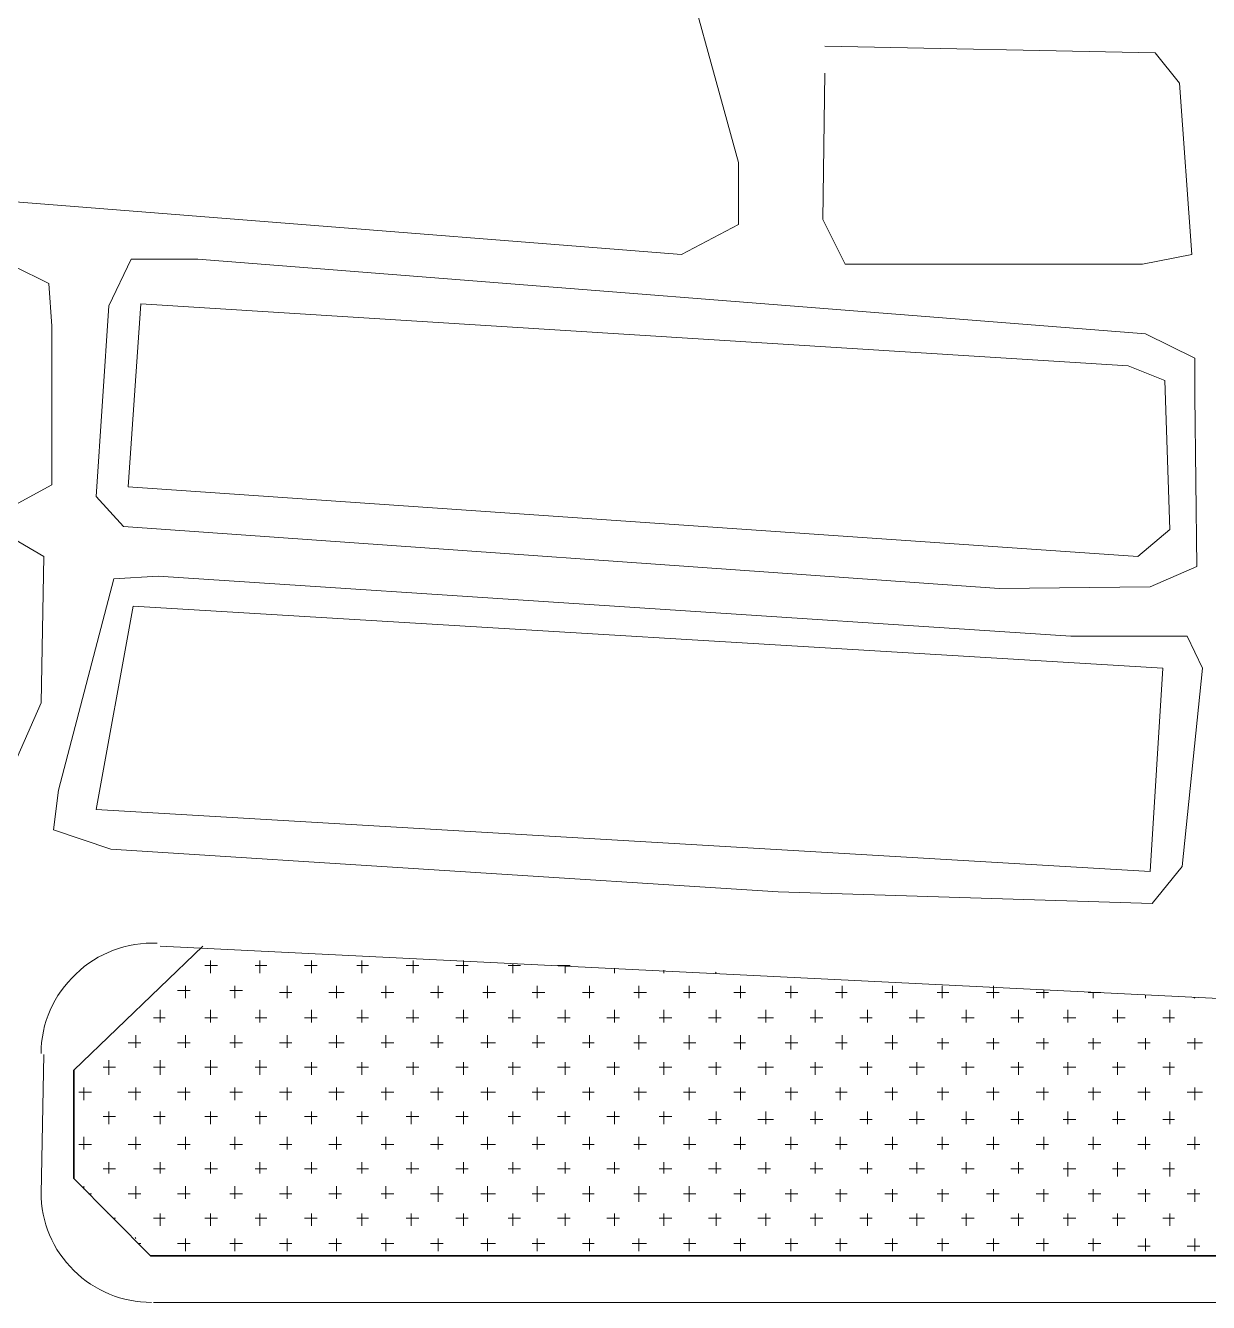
# Model space of a CAD drawing. Header units: millimetres. Extents: x -1787 to 4633, y 81 to 2259.
# Drawn here: x 2634.3 to 2782.8, y 1421.8 to 1582.1 of the extents above; entities that cross this region are included whole.
import ezdxf

# ---------------------------------------------------------------- set-up
doc = ezdxf.new("R2010")
doc.units = ezdxf.units.MM
doc.header["$MEASUREMENT"] = 0
doc.layers.get('0').update_dxf_attribs({"linetype": 'CONTINUOUS'})

msp = doc.modelspace()

# ---------------------------------------------------------------- linework, layer by layer
at = {"color": 5, "linetype": 'Continuous', "lineweight": 20, "true_color": 0x000005}
for points in [[(3645.69714, 1845.46948), (3342.1445, 1602.60304), (3105.48046, 1471.50138), (3032.38946, 1456.9075), (2783.32062, 1459.94789), (2651.24604, 1466.51514)], [(2636.65216, 1452.89419), (2636.28731, 1435.38153), (2636.28731, 1435.38153)], [(2650.39473, 1421.76058), (3045.40233, 1421.76058), (3045.40233, 1421.76058)]]:
    msp.add_lwpolyline(points, dxfattribs=at)
at = {"color": 4, "linetype": 'Continuous', "lineweight": 15, "true_color": 0x000004}
msp.add_lwpolyline([(3068.75254, 1464.08283), (3038.59186, 1544.34915), (2905.05788, 1546.90308), (2901.89587, 1554.0784), (2904.69303, 1627.1694), (2891.07208, 1627.1694), (2891.07208, 1552.74063), (2882.92383, 1547.75439), (2801.31974, 1549.09216), (2797.30642, 1552.4974), (2797.67127, 1627.1694), (2721.05342, 1627.1694), (2716.06717, 1629.96656), (2706.33792, 1628.38556), (2723.85058, 1564.90219), (2723.85058, 1557.11879), (2716.67525, 1553.34871), (2492.17278, 1571.10459), (2259.64367, 1608.80544), (2040.12744, 1677.03181)], dxfattribs=at)
at = {"color": 7, "linetype": 'Continuous', "lineweight": 15, "true_color": 0x000007}
for points in [[(2734.67437, 1579.49607), (2776.1453, 1578.64476), (2779.18569, 1574.87468), (2780.7667, 1553.34871), (2774.5643, 1552.13255), (2737.2283, 1552.13255), (2734.43114, 1557.72687), (2734.67437, 1576.09083)], [(2647.23272, 1524.16095), (2773.95622, 1515.40463), (2777.96954, 1518.80987), (2777.36146, 1537.53867), (2772.74006, 1539.36291), (2648.81372, 1547.14631)], [(2648.81372, 1547.14631), (2647.23272, 1524.16095), (2647.23272, 1524.16095)]]:
    msp.add_lwpolyline(points, dxfattribs=at)
at = {"color": 2, "linetype": 'Continuous', "lineweight": 20, "true_color": 0x000002}
for points in [[(2503.72626, 1559.91595), (2516.73914, 1561.13211), (2632.88208, 1551.88932), (2637.26024, 1549.70024), (2637.62509, 1544.34915), (2637.62509, 1524.40418), (2632.03077, 1521.36379), (2502.75334, 1529.9985), (2500.32103, 1532.79566), (2499.95618, 1537.17383)], [(2644.80041, 1546.90308), (2647.59757, 1552.74063), (2655.98905, 1552.74063), (2774.92914, 1543.37622), (2781.13154, 1540.33583), (2781.13154, 1535.59282), (2781.37477, 1514.18847), (2775.53722, 1511.63454), (2756.56518, 1511.39131), (2646.62464, 1519.17471), (2643.2194, 1522.9448)], [(2632.274, 1517.95856), (2636.65216, 1515.40463), (2636.28731, 1497.04067), (2631.05784, 1485.24395), (2621.45021, 1485.24395), (2499.71295, 1488.64919), (2494.96994, 1490.47342), (2497.7671, 1519.41794), (2502.51011, 1524.76903)], [(2765.56474, 1505.43214), (2780.15862, 1505.43214), (2782.10447, 1501.41883), (2779.55054, 1476.48762), (2775.78045, 1471.86623), (2728.83682, 1473.32562), (2645.04364, 1478.6767), (2637.86832, 1481.10902), (2638.47639, 1486.09526), (2645.40849, 1512.60747), (2651.00281, 1512.97231)]]:
    msp.add_lwpolyline(points, close=True, dxfattribs=at)
at = {"color": 7, "linetype": 'Continuous', "lineweight": 15, "true_color": 0x000007}
msp.add_lwpolyline([(2647.8408, 1509.20223), (2777.11823, 1501.41883), (2775.53722, 1475.87954), (2643.2194, 1483.66294)], close=True, dxfattribs=at)
at = {"color": 1, "linetype": 'Continuous', "lineweight": 35, "true_color": 0x000001}
msp.add_lwpolyline([(3045.40233, 1427.59813), (2650.02988, 1427.59813), (2640.42225, 1437.32739), (2640.42225, 1450.94834), (2656.59713, 1466.51514)], dxfattribs=at)
at = {"color": 3, "linetype": 'Continuous', "lineweight": 15, "true_color": 0x000003}
for points in [[(2656.84036, 1464.08283), (2658.42136, 1464.08283), (2658.42136, 1464.08283)], [(2657.57005, 1463.1099), (2657.57005, 1464.6909), (2657.57005, 1464.6909)], [(2663.16437, 1464.08283), (2664.62376, 1464.08283), (2664.62376, 1464.08283)], [(2663.77245, 1463.1099), (2663.77245, 1464.6909), (2663.77245, 1464.6909)], [(2669.36677, 1464.08283), (2670.94777, 1464.08283), (2670.94777, 1464.08283)], [(2670.21808, 1463.1099), (2670.21808, 1464.6909), (2670.21808, 1464.6909)], [(2675.93401, 1464.08283), (2677.3934, 1464.08283), (2677.3934, 1464.08283)], [(2676.54209, 1463.1099), (2676.54209, 1464.6909), (2676.54209, 1464.6909)], [(2682.13641, 1464.08283), (2683.71741, 1464.08283), (2683.71741, 1464.08283)], [(2682.98772, 1463.1099), (2682.98772, 1464.6909), (2682.98772, 1464.6909)], [(2688.33881, 1464.08283), (2689.91981, 1464.08283), (2689.91981, 1464.08283)], [(2689.31173, 1463.1099), (2689.31173, 1464.6909), (2689.31173, 1464.6909)], [(2694.90605, 1464.08283), (2696.48706, 1464.08283), (2696.48706, 1464.08283)], [(2695.51413, 1463.1099), (2695.51413, 1464.32606), (2695.51413, 1464.32606)], [(2701.10845, 1464.08283), (2702.68945, 1464.08283), (2702.68945, 1464.08283)], [(2702.08138, 1463.1099), (2702.08138, 1464.08283), (2702.08138, 1464.08283)], [(2708.28377, 1463.1099), (2708.28377, 1463.71798), (2708.28377, 1463.71798)], [(2714.48617, 1463.1099), (2714.48617, 1463.47475), (2714.48617, 1463.47475)], [(2721.05342, 1463.1099), (2720.9318, 1463.23152), (2720.9318, 1463.23152)], [(2653.43512, 1460.92082), (2655.01612, 1460.92082), (2655.01612, 1460.92082)], [(2654.40804, 1459.94789), (2654.40804, 1461.5289), (2654.40804, 1461.5289)], [(2660.00236, 1460.92082), (2661.58337, 1460.92082), (2661.58337, 1460.92082)], [(2660.61044, 1459.94789), (2660.61044, 1461.5289), (2660.61044, 1461.5289)], [(2666.20476, 1460.67759), (2667.78576, 1460.67759), (2667.78576, 1460.67759)], [(2667.17769, 1459.94789), (2667.17769, 1461.5289), (2667.17769, 1461.5289)], [(2672.40716, 1460.67759), (2674.35301, 1460.67759), (2674.35301, 1460.67759)], [(2673.38008, 1459.94789), (2673.38008, 1461.5289), (2673.38008, 1461.5289)], [(2678.9744, 1460.67759), (2680.55541, 1460.67759), (2680.55541, 1460.67759)], [(2679.58248, 1459.94789), (2679.58248, 1461.5289), (2679.58248, 1461.5289)], [(2685.1768, 1460.67759), (2686.7578, 1460.67759), (2686.7578, 1460.67759)], [(2686.14973, 1459.94789), (2686.14973, 1461.5289), (2686.14973, 1461.5289)], [(2691.74405, 1460.67759), (2693.32505, 1460.67759), (2693.32505, 1460.67759)], [(2692.35212, 1459.94789), (2692.35212, 1461.5289), (2692.35212, 1461.5289)], [(2697.94644, 1460.67759), (2699.52745, 1460.67759), (2699.52745, 1460.67759)], [(2698.55452, 1459.94789), (2698.55452, 1461.5289), (2698.55452, 1461.5289)], [(2704.27046, 1460.67759), (2705.72984, 1460.67759), (2705.72984, 1460.67759)], [(2705.12177, 1459.94789), (2705.12177, 1461.5289), (2705.12177, 1461.5289)], [(2710.71609, 1460.67759), (2712.29709, 1460.67759), (2712.29709, 1460.67759)], [(2711.32416, 1459.94789), (2711.32416, 1461.5289), (2711.32416, 1461.5289)], [(2716.91848, 1460.67759), (2718.49949, 1460.67759), (2718.49949, 1460.67759)], [(2717.64818, 1459.94789), (2717.64818, 1461.5289), (2717.64818, 1461.5289)], [(2723.2425, 1460.67759), (2724.70188, 1460.67759), (2724.70188, 1460.67759)], [(2724.09381, 1459.94789), (2724.09381, 1461.5289), (2724.09381, 1461.5289)], [(2729.68813, 1460.67759), (2731.26913, 1460.67759), (2731.26913, 1460.67759)], [(2730.41782, 1459.94789), (2730.41782, 1461.5289), (2730.41782, 1461.5289)], [(2736.01214, 1460.67759), (2737.47153, 1460.67759), (2737.47153, 1460.67759)], [(2736.86345, 1459.94789), (2736.86345, 1461.5289), (2736.86345, 1461.5289)], [(2742.21454, 1460.67759), (2743.79554, 1460.67759), (2743.79554, 1460.67759)], [(2743.18746, 1459.94789), (2743.18746, 1461.5289), (2743.18746, 1461.5289)], [(2748.78178, 1460.67759), (2750.24117, 1460.67759), (2750.24117, 1460.67759)], [(2749.38986, 1459.94789), (2749.38986, 1461.5289), (2749.38986, 1461.5289)], [(2754.98418, 1460.67759), (2756.56518, 1460.67759), (2756.56518, 1460.67759)], [(2755.83549, 1459.94789), (2755.83549, 1461.5289), (2755.83549, 1461.5289)], [(2761.18658, 1460.67759), (2762.76758, 1460.67759), (2762.76758, 1460.67759)], [(2762.1595, 1459.94789), (2762.1595, 1460.92082), (2762.1595, 1460.92082)], [(2767.75382, 1460.67759), (2769.33483, 1460.67759), (2769.33483, 1460.67759)], [(2768.3619, 1459.94789), (2768.3619, 1460.67759), (2768.3619, 1460.67759)], [(2774.92914, 1459.94789), (2774.92914, 1460.31274), (2774.92914, 1460.31274)], [(2781.13154, 1459.94789), (2781.00993, 1460.06951), (2781.00993, 1460.06951)], [(2650.39473, 1457.51558), (2651.85412, 1457.51558), (2651.85412, 1457.51558)], [(2651.24604, 1456.9075), (2651.24604, 1458.48851), (2651.24604, 1458.48851)], [(2656.84036, 1457.51558), (2658.42136, 1457.51558), (2658.42136, 1457.51558)], [(2657.57005, 1456.9075), (2657.57005, 1458.48851), (2657.57005, 1458.48851)], [(2663.16437, 1457.51558), (2664.62376, 1457.51558), (2664.62376, 1457.51558)], [(2663.77245, 1456.9075), (2663.77245, 1458.48851), (2663.77245, 1458.48851)], [(2669.36677, 1457.51558), (2670.94777, 1457.51558), (2670.94777, 1457.51558)], [(2670.21808, 1456.9075), (2670.21808, 1458.48851), (2670.21808, 1458.48851)], [(2675.93401, 1457.51558), (2677.3934, 1457.51558), (2677.3934, 1457.51558)], [(2676.54209, 1456.9075), (2676.54209, 1458.48851), (2676.54209, 1458.48851)], [(2682.13641, 1457.51558), (2683.71741, 1457.51558), (2683.71741, 1457.51558)], [(2682.98772, 1456.9075), (2682.98772, 1458.48851), (2682.98772, 1458.48851)], [(2688.33881, 1457.51558), (2689.91981, 1457.51558), (2689.91981, 1457.51558)], [(2689.31173, 1456.9075), (2689.31173, 1458.48851), (2689.31173, 1458.48851)], [(2694.90605, 1457.51558), (2696.48706, 1457.51558), (2696.48706, 1457.51558)], [(2695.51413, 1456.9075), (2695.51413, 1458.48851), (2695.51413, 1458.48851)], [(2701.10845, 1457.51558), (2702.68945, 1457.51558), (2702.68945, 1457.51558)], [(2702.08138, 1456.9075), (2702.08138, 1458.48851), (2702.08138, 1458.48851)], [(2707.31085, 1457.51558), (2708.89185, 1457.51558), (2708.89185, 1457.51558)], [(2708.28377, 1456.9075), (2708.28377, 1458.48851), (2708.28377, 1458.48851)], [(2713.87809, 1457.51558), (2715.4591, 1457.51558), (2715.4591, 1457.51558)], [(2714.48617, 1456.9075), (2714.48617, 1458.48851), (2714.48617, 1458.48851)], [(2720.08049, 1457.51558), (2721.66149, 1457.51558), (2721.66149, 1457.51558)], [(2721.05342, 1456.9075), (2721.05342, 1458.48851), (2721.05342, 1458.48851)], [(2726.28289, 1457.51558), (2728.22874, 1457.51558), (2728.22874, 1457.51558)], [(2727.25581, 1456.9075), (2727.25581, 1458.48851), (2727.25581, 1458.48851)], [(2732.85013, 1457.51558), (2734.43114, 1457.51558), (2734.43114, 1457.51558)], [(2733.45821, 1456.9075), (2733.45821, 1458.48851), (2733.45821, 1458.48851)], [(2739.05253, 1457.51558), (2740.63353, 1457.51558), (2740.63353, 1457.51558)], [(2740.02546, 1456.9075), (2740.02546, 1458.48851), (2740.02546, 1458.48851)], [(2745.25493, 1457.51558), (2747.20078, 1457.51558), (2747.20078, 1457.51558)], [(2746.22785, 1456.9075), (2746.22785, 1458.48851), (2746.22785, 1458.48851)], [(2751.82217, 1457.51558), (2753.40318, 1457.51558), (2753.40318, 1457.51558)], [(2752.43025, 1456.9075), (2752.43025, 1458.48851), (2752.43025, 1458.48851)], [(2758.02457, 1457.51558), (2759.60557, 1457.51558), (2759.60557, 1457.51558)], [(2758.9975, 1456.9075), (2758.9975, 1458.48851), (2758.9975, 1458.48851)], [(2764.59182, 1457.51558), (2766.17282, 1457.51558), (2766.17282, 1457.51558)], [(2765.19989, 1456.9075), (2765.19989, 1458.48851), (2765.19989, 1458.48851)], [(2770.79421, 1457.51558), (2772.37522, 1457.51558), (2772.37522, 1457.51558)], [(2771.40229, 1456.9075), (2771.40229, 1458.48851), (2771.40229, 1458.48851)], [(2777.11823, 1457.51558), (2778.57761, 1457.51558), (2778.57761, 1457.51558)], [(2777.96954, 1456.9075), (2777.96954, 1458.48851), (2777.96954, 1458.48851)], [(2647.23272, 1454.35357), (2648.81372, 1454.35357), (2648.81372, 1454.35357)], [(2648.20565, 1453.7455), (2648.20565, 1455.3265), (2648.20565, 1455.3265)], [(2653.43512, 1454.35357), (2655.01612, 1454.35357), (2655.01612, 1454.35357)], [(2654.40804, 1453.7455), (2654.40804, 1455.3265), (2654.40804, 1455.3265)], [(2660.00236, 1454.35357), (2661.58337, 1454.35357), (2661.58337, 1454.35357)], [(2660.61044, 1453.7455), (2660.61044, 1455.3265), (2660.61044, 1455.3265)], [(2666.20476, 1454.35357), (2667.78576, 1454.35357), (2667.78576, 1454.35357)], [(2667.17769, 1453.7455), (2667.17769, 1455.3265), (2667.17769, 1455.3265)], [(2672.40716, 1454.35357), (2674.35301, 1454.35357), (2674.35301, 1454.35357)], [(2673.38008, 1453.7455), (2673.38008, 1455.3265), (2673.38008, 1455.3265)], [(2678.9744, 1454.35357), (2680.55541, 1454.35357), (2680.55541, 1454.35357)], [(2679.58248, 1453.7455), (2679.58248, 1455.3265), (2679.58248, 1455.3265)], [(2685.1768, 1454.35357), (2686.7578, 1454.35357), (2686.7578, 1454.35357)], [(2686.14973, 1453.7455), (2686.14973, 1455.3265), (2686.14973, 1455.3265)], [(2691.50081, 1454.35357), (2693.32505, 1454.35357), (2693.32505, 1454.35357)], [(2692.35212, 1453.7455), (2692.35212, 1455.3265), (2692.35212, 1455.3265)], [(2697.94644, 1454.35357), (2699.52745, 1454.35357), (2699.52745, 1454.35357)], [(2698.55452, 1453.7455), (2698.55452, 1455.3265), (2698.55452, 1455.3265)], [(2704.27046, 1454.35357), (2705.72984, 1454.35357), (2705.72984, 1454.35357)], [(2705.12177, 1453.7455), (2705.12177, 1455.3265), (2705.12177, 1455.3265)], [(2710.71609, 1454.35357), (2712.29709, 1454.35357), (2712.29709, 1454.35357)], [(2711.32416, 1453.50227), (2711.32416, 1455.3265), (2711.32416, 1455.3265)], [(2716.91848, 1454.35357), (2718.49949, 1454.35357), (2718.49949, 1454.35357)], [(2717.64818, 1453.50227), (2717.64818, 1455.3265), (2717.64818, 1455.3265)], [(2723.2425, 1454.35357), (2724.70188, 1454.35357), (2724.70188, 1454.35357)], [(2724.09381, 1453.50227), (2724.09381, 1455.3265), (2724.09381, 1455.3265)], [(2729.68813, 1454.35357), (2731.26913, 1454.35357), (2731.26913, 1454.35357)], [(2730.41782, 1453.50227), (2730.41782, 1455.3265), (2730.41782, 1455.3265)], [(2736.01214, 1454.35357), (2737.47153, 1454.35357), (2737.47153, 1454.35357)], [(2736.86345, 1453.50227), (2736.86345, 1455.3265), (2736.86345, 1455.3265)], [(2742.21454, 1454.35357), (2743.79554, 1454.35357), (2743.79554, 1454.35357)], [(2743.18746, 1453.50227), (2743.18746, 1455.3265), (2743.18746, 1455.3265)], [(2748.78178, 1454.35357), (2750.24117, 1454.35357), (2750.24117, 1454.35357)], [(2749.38986, 1453.50227), (2749.38986, 1454.96165), (2749.38986, 1454.96165)], [(2754.98418, 1454.35357), (2756.56518, 1454.35357), (2756.56518, 1454.35357)], [(2755.83549, 1453.50227), (2755.83549, 1454.96165), (2755.83549, 1454.96165)], [(2761.18658, 1454.35357), (2762.76758, 1454.35357), (2762.76758, 1454.35357)], [(2762.1595, 1453.50227), (2762.1595, 1454.96165), (2762.1595, 1454.96165)], [(2767.75382, 1454.35357), (2769.33483, 1454.35357), (2769.33483, 1454.35357)], [(2768.3619, 1453.50227), (2768.3619, 1454.96165), (2768.3619, 1454.96165)], [(2773.95622, 1454.35357), (2775.53722, 1454.35357), (2775.53722, 1454.35357)], [(2774.92914, 1453.50227), (2774.92914, 1454.96165), (2774.92914, 1454.96165)], [(2780.15862, 1454.35357), (2782.10447, 1454.35357), (2782.10447, 1454.35357)], [(2781.13154, 1453.50227), (2781.13154, 1454.96165), (2781.13154, 1454.96165)], [(2644.07071, 1451.31318), (2645.65172, 1451.31318), (2645.65172, 1451.31318)], [(2644.80041, 1450.34026), (2644.80041, 1452.16449), (2644.80041, 1452.16449)], [(2650.39473, 1451.31318), (2651.85412, 1451.31318), (2651.85412, 1451.31318)], [(2651.24604, 1450.34026), (2651.24604, 1452.16449), (2651.24604, 1452.16449)], [(2656.84036, 1451.31318), (2658.42136, 1451.31318), (2658.42136, 1451.31318)], [(2657.57005, 1450.34026), (2657.57005, 1452.16449), (2657.57005, 1452.16449)], [(2663.16437, 1451.31318), (2664.62376, 1451.31318), (2664.62376, 1451.31318)], [(2663.77245, 1450.34026), (2663.77245, 1452.16449), (2663.77245, 1452.16449)], [(2669.36677, 1451.31318), (2670.94777, 1451.31318), (2670.94777, 1451.31318)], [(2670.21808, 1450.34026), (2670.21808, 1451.92126), (2670.21808, 1451.92126)], [(2675.93401, 1451.31318), (2677.3934, 1451.31318), (2677.3934, 1451.31318)], [(2676.54209, 1450.34026), (2676.54209, 1451.92126), (2676.54209, 1451.92126)], [(2682.13641, 1451.31318), (2683.71741, 1451.31318), (2683.71741, 1451.31318)], [(2682.98772, 1450.34026), (2682.98772, 1451.92126), (2682.98772, 1451.92126)], [(2688.33881, 1451.31318), (2689.91981, 1451.31318), (2689.91981, 1451.31318)], [(2689.31173, 1450.34026), (2689.31173, 1451.92126), (2689.31173, 1451.92126)], [(2694.90605, 1451.31318), (2696.48706, 1451.31318), (2696.48706, 1451.31318)], [(2695.51413, 1450.34026), (2695.51413, 1451.92126), (2695.51413, 1451.92126)], [(2701.10845, 1451.31318), (2702.68945, 1451.31318), (2702.68945, 1451.31318)], [(2702.08138, 1450.34026), (2702.08138, 1451.92126), (2702.08138, 1451.92126)], [(2707.31085, 1451.31318), (2708.89185, 1451.31318), (2708.89185, 1451.31318)], [(2708.28377, 1450.34026), (2708.28377, 1451.92126), (2708.28377, 1451.92126)], [(2713.87809, 1451.31318), (2715.4591, 1451.31318), (2715.4591, 1451.31318)], [(2714.48617, 1450.34026), (2714.48617, 1451.92126), (2714.48617, 1451.92126)], [(2720.08049, 1451.31318), (2721.66149, 1451.31318), (2721.66149, 1451.31318)], [(2721.05342, 1450.34026), (2721.05342, 1451.92126), (2721.05342, 1451.92126)], [(2726.28289, 1451.31318), (2728.22874, 1451.31318), (2728.22874, 1451.31318)], [(2727.25581, 1450.34026), (2727.25581, 1451.92126), (2727.25581, 1451.92126)], [(2732.85013, 1451.31318), (2734.43114, 1451.31318), (2734.43114, 1451.31318)], [(2733.45821, 1450.34026), (2733.45821, 1451.92126), (2733.45821, 1451.92126)], [(2739.05253, 1451.31318), (2740.63353, 1451.31318), (2740.63353, 1451.31318)], [(2740.02546, 1450.34026), (2740.02546, 1451.92126), (2740.02546, 1451.92126)], [(2745.25493, 1451.31318), (2747.20078, 1451.31318), (2747.20078, 1451.31318)], [(2746.22785, 1450.34026), (2746.22785, 1451.92126), (2746.22785, 1451.92126)], [(2751.82217, 1451.31318), (2753.40318, 1451.31318), (2753.40318, 1451.31318)], [(2752.43025, 1450.34026), (2752.43025, 1451.92126), (2752.43025, 1451.92126)], [(2758.02457, 1451.31318), (2759.60557, 1451.31318), (2759.60557, 1451.31318)], [(2758.9975, 1450.34026), (2758.9975, 1451.92126), (2758.9975, 1451.92126)], [(2764.59182, 1451.31318), (2766.17282, 1451.31318), (2766.17282, 1451.31318)], [(2765.19989, 1450.34026), (2765.19989, 1451.92126), (2765.19989, 1451.92126)], [(2770.79421, 1451.31318), (2772.37522, 1451.31318), (2772.37522, 1451.31318)], [(2771.40229, 1450.34026), (2771.40229, 1451.92126), (2771.40229, 1451.92126)], [(2777.11823, 1451.31318), (2778.57761, 1451.31318), (2778.57761, 1451.31318)], [(2777.96954, 1450.34026), (2777.96954, 1451.92126), (2777.96954, 1451.92126)], [(2641.03032, 1448.15118), (2642.61133, 1448.15118), (2642.61133, 1448.15118)], [(2641.6384, 1447.17825), (2641.6384, 1448.75926), (2641.6384, 1448.75926)], [(2647.23272, 1448.15118), (2648.81372, 1448.15118), (2648.81372, 1448.15118)], [(2648.20565, 1447.17825), (2648.20565, 1448.75926), (2648.20565, 1448.75926)], [(2653.43512, 1448.15118), (2655.01612, 1448.15118), (2655.01612, 1448.15118)], [(2654.40804, 1447.17825), (2654.40804, 1448.75926), (2654.40804, 1448.75926)], [(2660.00236, 1448.15118), (2661.58337, 1448.15118), (2661.58337, 1448.15118)], [(2660.61044, 1447.17825), (2660.61044, 1448.75926), (2660.61044, 1448.75926)], [(2666.20476, 1448.15118), (2667.78576, 1448.15118), (2667.78576, 1448.15118)], [(2667.17769, 1447.17825), (2667.17769, 1448.75926), (2667.17769, 1448.75926)], [(2672.40716, 1448.15118), (2674.35301, 1448.15118), (2674.35301, 1448.15118)], [(2673.38008, 1447.17825), (2673.38008, 1448.75926), (2673.38008, 1448.75926)], [(2678.9744, 1448.15118), (2680.55541, 1448.15118), (2680.55541, 1448.15118)], [(2679.58248, 1447.17825), (2679.58248, 1448.75926), (2679.58248, 1448.75926)], [(2685.1768, 1448.15118), (2686.7578, 1448.15118), (2686.7578, 1448.15118)], [(2686.14973, 1447.17825), (2686.14973, 1448.75926), (2686.14973, 1448.75926)], [(2691.50081, 1448.15118), (2693.32505, 1448.15118), (2693.32505, 1448.15118)], [(2692.35212, 1447.17825), (2692.35212, 1448.75926), (2692.35212, 1448.75926)], [(2697.94644, 1448.15118), (2699.52745, 1448.15118), (2699.52745, 1448.15118)], [(2698.55452, 1447.17825), (2698.55452, 1448.75926), (2698.55452, 1448.75926)], [(2704.27046, 1448.15118), (2705.72984, 1448.15118), (2705.72984, 1448.15118)], [(2705.12177, 1447.17825), (2705.12177, 1448.75926), (2705.12177, 1448.75926)], [(2710.71609, 1448.15118), (2712.29709, 1448.15118), (2712.29709, 1448.15118)], [(2711.32416, 1447.17825), (2711.32416, 1448.75926), (2711.32416, 1448.75926)], [(2716.91848, 1448.15118), (2718.49949, 1448.15118), (2718.49949, 1448.15118)], [(2717.64818, 1447.17825), (2717.64818, 1448.75926), (2717.64818, 1448.75926)], [(2723.2425, 1448.15118), (2724.70188, 1448.15118), (2724.70188, 1448.15118)], [(2724.09381, 1447.17825), (2724.09381, 1448.75926), (2724.09381, 1448.75926)], [(2729.68813, 1448.15118), (2731.26913, 1448.15118), (2731.26913, 1448.15118)], [(2730.41782, 1447.17825), (2730.41782, 1448.75926), (2730.41782, 1448.75926)], [(2736.01214, 1448.15118), (2737.47153, 1448.15118), (2737.47153, 1448.15118)], [(2736.62022, 1447.17825), (2736.62022, 1448.75926), (2736.62022, 1448.75926)], [(2742.21454, 1448.15118), (2743.79554, 1448.15118), (2743.79554, 1448.15118)], [(2743.18746, 1447.17825), (2743.18746, 1448.75926), (2743.18746, 1448.75926)], [(2748.78178, 1448.15118), (2750.24117, 1448.15118), (2750.24117, 1448.15118)], [(2749.38986, 1447.17825), (2749.38986, 1448.75926), (2749.38986, 1448.75926)], [(2754.98418, 1448.15118), (2756.56518, 1448.15118), (2756.56518, 1448.15118)], [(2755.83549, 1447.17825), (2755.83549, 1448.75926), (2755.83549, 1448.75926)], [(2761.18658, 1448.15118), (2762.76758, 1448.15118), (2762.76758, 1448.15118)], [(2762.1595, 1447.17825), (2762.1595, 1448.75926), (2762.1595, 1448.75926)], [(2767.75382, 1448.15118), (2769.33483, 1448.15118), (2769.33483, 1448.15118)], [(2768.3619, 1447.17825), (2768.3619, 1448.75926), (2768.3619, 1448.75926)], [(2773.95622, 1448.15118), (2775.53722, 1448.15118), (2775.53722, 1448.15118)], [(2774.92914, 1447.17825), (2774.92914, 1448.75926), (2774.92914, 1448.75926)], [(2780.15862, 1448.15118), (2782.10447, 1448.15118), (2782.10447, 1448.15118)], [(2781.13154, 1447.17825), (2781.13154, 1448.75926), (2781.13154, 1448.75926)], [(2644.07071, 1445.11079), (2645.65172, 1445.11079), (2645.65172, 1445.11079)], [(2644.80041, 1444.13786), (2644.80041, 1445.71886), (2644.80041, 1445.71886)], [(2650.39473, 1445.11079), (2651.85412, 1445.11079), (2651.85412, 1445.11079)], [(2651.24604, 1444.13786), (2651.24604, 1445.71886), (2651.24604, 1445.71886)], [(2656.84036, 1445.11079), (2658.42136, 1445.11079), (2658.42136, 1445.11079)], [(2657.57005, 1444.13786), (2657.57005, 1445.71886), (2657.57005, 1445.71886)], [(2663.16437, 1445.11079), (2664.62376, 1445.11079), (2664.62376, 1445.11079)], [(2663.77245, 1444.13786), (2663.77245, 1445.71886), (2663.77245, 1445.71886)], [(2669.36677, 1445.11079), (2670.94777, 1445.11079), (2670.94777, 1445.11079)], [(2670.21808, 1444.13786), (2670.21808, 1445.71886), (2670.21808, 1445.71886)], [(2675.93401, 1445.11079), (2677.3934, 1445.11079), (2677.3934, 1445.11079)], [(2676.54209, 1444.13786), (2676.54209, 1445.71886), (2676.54209, 1445.71886)], [(2682.13641, 1445.11079), (2683.71741, 1445.11079), (2683.71741, 1445.11079)], [(2682.74449, 1444.13786), (2682.74449, 1445.71886), (2682.74449, 1445.71886)], [(2688.33881, 1445.11079), (2689.91981, 1445.11079), (2689.91981, 1445.11079)], [(2689.31173, 1444.13786), (2689.31173, 1445.71886), (2689.31173, 1445.71886)], [(2694.90605, 1445.11079), (2696.48706, 1445.11079), (2696.48706, 1445.11079)], [(2695.51413, 1444.13786), (2695.51413, 1445.71886), (2695.51413, 1445.71886)], [(2701.10845, 1445.11079), (2702.68945, 1445.11079), (2702.68945, 1445.11079)], [(2702.08138, 1444.13786), (2702.08138, 1445.71886), (2702.08138, 1445.71886)], [(2707.31085, 1445.11079), (2708.89185, 1445.11079), (2708.89185, 1445.11079)], [(2708.28377, 1444.13786), (2708.28377, 1445.71886), (2708.28377, 1445.71886)], [(2713.87809, 1445.11079), (2715.4591, 1445.11079), (2715.4591, 1445.11079)], [(2714.48617, 1444.13786), (2714.48617, 1445.71886), (2714.48617, 1445.71886)], [(2720.08049, 1444.74594), (2721.66149, 1444.74594), (2721.66149, 1444.74594)], [(2721.05342, 1444.13786), (2721.05342, 1445.71886), (2721.05342, 1445.71886)], [(2726.28289, 1444.74594), (2728.22874, 1444.74594), (2728.22874, 1444.74594)], [(2727.25581, 1444.13786), (2727.25581, 1445.71886), (2727.25581, 1445.71886)], [(2732.85013, 1444.74594), (2734.43114, 1444.74594), (2734.43114, 1444.74594)], [(2733.45821, 1444.13786), (2733.45821, 1445.71886), (2733.45821, 1445.71886)], [(2739.05253, 1444.74594), (2740.63353, 1444.74594), (2740.63353, 1444.74594)], [(2740.02546, 1444.13786), (2740.02546, 1445.71886), (2740.02546, 1445.71886)], [(2745.25493, 1444.74594), (2747.20078, 1444.74594), (2747.20078, 1444.74594)], [(2746.22785, 1444.13786), (2746.22785, 1445.71886), (2746.22785, 1445.71886)], [(2751.82217, 1444.74594), (2753.40318, 1444.74594), (2753.40318, 1444.74594)], [(2752.43025, 1444.13786), (2752.43025, 1445.71886), (2752.43025, 1445.71886)], [(2758.02457, 1444.74594), (2759.60557, 1444.74594), (2759.60557, 1444.74594)], [(2758.9975, 1444.13786), (2758.9975, 1445.71886), (2758.9975, 1445.71886)], [(2764.59182, 1444.74594), (2766.17282, 1444.74594), (2766.17282, 1444.74594)], [(2765.19989, 1444.13786), (2765.19989, 1445.71886), (2765.19989, 1445.71886)], [(2770.79421, 1444.74594), (2772.37522, 1444.74594), (2772.37522, 1444.74594)], [(2771.40229, 1444.13786), (2771.40229, 1445.71886), (2771.40229, 1445.71886)], [(2777.11823, 1444.74594), (2778.57761, 1444.74594), (2778.57761, 1444.74594)], [(2777.96954, 1444.13786), (2777.96954, 1445.71886), (2777.96954, 1445.71886)], [(2641.03032, 1441.58393), (2642.61133, 1441.58393), (2642.61133, 1441.58393)], [(2641.6384, 1440.97585), (2641.6384, 1442.55686), (2641.6384, 1442.55686)], [(2647.23272, 1441.58393), (2648.81372, 1441.58393), (2648.81372, 1441.58393)], [(2648.20565, 1440.97585), (2648.20565, 1442.55686), (2648.20565, 1442.55686)], [(2653.43512, 1441.58393), (2655.01612, 1441.58393), (2655.01612, 1441.58393)], [(2654.40804, 1440.97585), (2654.40804, 1442.55686), (2654.40804, 1442.55686)], [(2660.00236, 1441.58393), (2661.58337, 1441.58393), (2661.58337, 1441.58393)], [(2660.61044, 1440.97585), (2660.61044, 1442.55686), (2660.61044, 1442.55686)], [(2666.20476, 1441.58393), (2667.78576, 1441.58393), (2667.78576, 1441.58393)], [(2667.17769, 1440.97585), (2667.17769, 1442.55686), (2667.17769, 1442.55686)], [(2672.40716, 1441.58393), (2673.98816, 1441.58393), (2673.98816, 1441.58393)], [(2673.38008, 1440.97585), (2673.38008, 1442.55686), (2673.38008, 1442.55686)], [(2678.9744, 1441.58393), (2680.55541, 1441.58393), (2680.55541, 1441.58393)], [(2679.58248, 1440.97585), (2679.58248, 1442.55686), (2679.58248, 1442.55686)], [(2685.1768, 1441.58393), (2686.7578, 1441.58393), (2686.7578, 1441.58393)], [(2686.14973, 1440.97585), (2686.14973, 1442.55686), (2686.14973, 1442.55686)], [(2691.50081, 1441.58393), (2693.32505, 1441.58393), (2693.32505, 1441.58393)], [(2692.35212, 1440.97585), (2692.35212, 1442.55686), (2692.35212, 1442.55686)], [(2697.94644, 1441.58393), (2699.52745, 1441.58393), (2699.52745, 1441.58393)], [(2698.55452, 1440.97585), (2698.55452, 1442.55686), (2698.55452, 1442.55686)], [(2704.27046, 1441.58393), (2705.72984, 1441.58393), (2705.72984, 1441.58393)], [(2705.12177, 1440.97585), (2705.12177, 1442.55686), (2705.12177, 1442.55686)], [(2710.71609, 1441.58393), (2712.29709, 1441.58393), (2712.29709, 1441.58393)], [(2711.32416, 1440.97585), (2711.32416, 1442.55686), (2711.32416, 1442.55686)], [(2716.91848, 1441.58393), (2718.49949, 1441.58393), (2718.49949, 1441.58393)], [(2717.64818, 1440.97585), (2717.64818, 1442.55686), (2717.64818, 1442.55686)], [(2723.2425, 1441.58393), (2724.70188, 1441.58393), (2724.70188, 1441.58393)], [(2724.09381, 1440.97585), (2724.09381, 1442.55686), (2724.09381, 1442.55686)], [(2729.68813, 1441.58393), (2731.26913, 1441.58393), (2731.26913, 1441.58393)], [(2730.41782, 1440.97585), (2730.41782, 1442.55686), (2730.41782, 1442.55686)], [(2736.01214, 1441.58393), (2737.47153, 1441.58393), (2737.47153, 1441.58393)], [(2736.62022, 1440.97585), (2736.62022, 1442.55686), (2736.62022, 1442.55686)], [(2742.21454, 1441.58393), (2743.79554, 1441.58393), (2743.79554, 1441.58393)], [(2743.18746, 1440.97585), (2743.18746, 1442.55686), (2743.18746, 1442.55686)], [(2748.78178, 1441.58393), (2750.24117, 1441.58393), (2750.24117, 1441.58393)], [(2749.38986, 1440.97585), (2749.38986, 1442.55686), (2749.38986, 1442.55686)], [(2754.98418, 1441.58393), (2756.56518, 1441.58393), (2756.56518, 1441.58393)], [(2755.83549, 1440.97585), (2755.83549, 1442.55686), (2755.83549, 1442.55686)], [(2761.18658, 1441.58393), (2762.76758, 1441.58393), (2762.76758, 1441.58393)], [(2762.1595, 1440.97585), (2762.1595, 1442.55686), (2762.1595, 1442.55686)], [(2767.75382, 1441.58393), (2769.33483, 1441.58393), (2769.33483, 1441.58393)], [(2768.3619, 1440.97585), (2768.3619, 1442.55686), (2768.3619, 1442.55686)], [(2773.95622, 1441.58393), (2775.53722, 1441.58393), (2775.53722, 1441.58393)], [(2774.92914, 1440.97585), (2774.92914, 1442.55686), (2774.92914, 1442.55686)], [(2780.15862, 1441.58393), (2781.73962, 1441.58393), (2781.73962, 1441.58393)], [(2781.13154, 1440.97585), (2781.13154, 1442.55686), (2781.13154, 1442.55686)], [(2644.07071, 1438.54354), (2645.65172, 1438.54354), (2645.65172, 1438.54354)], [(2644.80041, 1437.93546), (2644.80041, 1439.39485), (2644.80041, 1439.39485)], [(2650.39473, 1438.54354), (2651.85412, 1438.54354), (2651.85412, 1438.54354)], [(2651.24604, 1437.93546), (2651.24604, 1439.39485), (2651.24604, 1439.39485)], [(2656.84036, 1438.54354), (2658.42136, 1438.54354), (2658.42136, 1438.54354)], [(2657.57005, 1437.93546), (2657.57005, 1439.39485), (2657.57005, 1439.39485)], [(2663.16437, 1438.54354), (2664.62376, 1438.54354), (2664.62376, 1438.54354)], [(2663.77245, 1437.93546), (2663.77245, 1439.39485), (2663.77245, 1439.39485)], [(2669.36677, 1438.54354), (2670.94777, 1438.54354), (2670.94777, 1438.54354)], [(2670.21808, 1437.93546), (2670.21808, 1439.39485), (2670.21808, 1439.39485)], [(2675.93401, 1438.54354), (2677.3934, 1438.54354), (2677.3934, 1438.54354)], [(2676.54209, 1437.93546), (2676.54209, 1439.39485), (2676.54209, 1439.39485)], [(2682.13641, 1438.54354), (2683.71741, 1438.54354), (2683.71741, 1438.54354)], [(2682.74449, 1437.93546), (2682.74449, 1439.39485), (2682.74449, 1439.39485)], [(2688.33881, 1438.54354), (2689.91981, 1438.54354), (2689.91981, 1438.54354)], [(2689.31173, 1437.93546), (2689.31173, 1439.39485), (2689.31173, 1439.39485)], [(2694.90605, 1438.54354), (2696.48706, 1438.54354), (2696.48706, 1438.54354)], [(2695.51413, 1437.93546), (2695.51413, 1439.39485), (2695.51413, 1439.39485)], [(2701.10845, 1438.54354), (2702.68945, 1438.54354), (2702.68945, 1438.54354)], [(2702.08138, 1437.93546), (2702.08138, 1439.39485), (2702.08138, 1439.39485)], [(2707.31085, 1438.54354), (2708.89185, 1438.54354), (2708.89185, 1438.54354)], [(2708.28377, 1437.93546), (2708.28377, 1439.39485), (2708.28377, 1439.39485)], [(2713.87809, 1438.54354), (2715.4591, 1438.54354), (2715.4591, 1438.54354)], [(2714.48617, 1437.93546), (2714.48617, 1439.39485), (2714.48617, 1439.39485)], [(2720.08049, 1438.54354), (2721.66149, 1438.54354), (2721.66149, 1438.54354)], [(2721.05342, 1437.93546), (2721.05342, 1439.39485), (2721.05342, 1439.39485)], [(2726.28289, 1438.54354), (2727.86389, 1438.54354), (2727.86389, 1438.54354)], [(2727.25581, 1437.93546), (2727.25581, 1439.39485), (2727.25581, 1439.39485)], [(2732.85013, 1438.54354), (2734.43114, 1438.54354), (2734.43114, 1438.54354)], [(2733.45821, 1437.93546), (2733.45821, 1439.39485), (2733.45821, 1439.39485)], [(2739.05253, 1438.54354), (2740.63353, 1438.54354), (2740.63353, 1438.54354)], [(2740.02546, 1437.93546), (2740.02546, 1439.39485), (2740.02546, 1439.39485)], [(2745.25493, 1438.54354), (2747.20078, 1438.54354), (2747.20078, 1438.54354)], [(2746.22785, 1437.93546), (2746.22785, 1439.39485), (2746.22785, 1439.39485)], [(2751.82217, 1438.54354), (2753.40318, 1438.54354), (2753.40318, 1438.54354)], [(2752.43025, 1437.93546), (2752.43025, 1439.39485), (2752.43025, 1439.39485)], [(2758.02457, 1438.54354), (2759.60557, 1438.54354), (2759.60557, 1438.54354)], [(2758.9975, 1437.93546), (2758.9975, 1439.39485), (2758.9975, 1439.39485)], [(2764.59182, 1438.54354), (2766.17282, 1438.54354), (2766.17282, 1438.54354)], [(2765.19989, 1437.57062), (2765.19989, 1439.39485), (2765.19989, 1439.39485)], [(2770.79421, 1438.54354), (2772.37522, 1438.54354), (2772.37522, 1438.54354)], [(2771.40229, 1437.57062), (2771.40229, 1439.39485), (2771.40229, 1439.39485)], [(2777.11823, 1438.54354), (2778.57761, 1438.54354), (2778.57761, 1438.54354)], [(2777.96954, 1437.57062), (2777.96954, 1439.39485), (2777.96954, 1439.39485)], [(2641.6384, 1435.98961), (2641.6384, 1436.35446), (2641.6384, 1436.35446)], [(2642.24648, 1435.38153), (2642.61133, 1435.38153), (2642.61133, 1435.38153)], [(2647.23272, 1435.38153), (2648.81372, 1435.38153), (2648.81372, 1435.38153)], [(2648.20565, 1434.77346), (2648.20565, 1436.35446), (2648.20565, 1436.35446)], [(2653.43512, 1435.38153), (2655.01612, 1435.38153), (2655.01612, 1435.38153)], [(2654.40804, 1434.77346), (2654.40804, 1436.35446), (2654.40804, 1436.35446)], [(2660.00236, 1435.38153), (2661.58337, 1435.38153), (2661.58337, 1435.38153)], [(2660.61044, 1434.77346), (2660.61044, 1436.35446), (2660.61044, 1436.35446)], [(2666.20476, 1435.38153), (2667.78576, 1435.38153), (2667.78576, 1435.38153)], [(2667.17769, 1434.77346), (2667.17769, 1436.35446), (2667.17769, 1436.35446)], [(2672.40716, 1435.38153), (2673.98816, 1435.38153), (2673.98816, 1435.38153)], [(2673.38008, 1434.77346), (2673.38008, 1436.35446), (2673.38008, 1436.35446)], [(2678.9744, 1435.38153), (2680.55541, 1435.38153), (2680.55541, 1435.38153)], [(2679.58248, 1434.77346), (2679.58248, 1436.35446), (2679.58248, 1436.35446)], [(2685.1768, 1435.38153), (2686.7578, 1435.38153), (2686.7578, 1435.38153)], [(2686.14973, 1434.40861), (2686.14973, 1436.35446), (2686.14973, 1436.35446)], [(2691.50081, 1435.38153), (2693.32505, 1435.38153), (2693.32505, 1435.38153)], [(2692.35212, 1434.40861), (2692.35212, 1436.35446), (2692.35212, 1436.35446)], [(2697.94644, 1435.38153), (2699.52745, 1435.38153), (2699.52745, 1435.38153)], [(2698.55452, 1434.40861), (2698.55452, 1436.35446), (2698.55452, 1436.35446)], [(2704.27046, 1435.38153), (2705.72984, 1435.38153), (2705.72984, 1435.38153)], [(2705.12177, 1434.40861), (2705.12177, 1436.35446), (2705.12177, 1436.35446)], [(2710.71609, 1435.38153), (2712.29709, 1435.38153), (2712.29709, 1435.38153)], [(2711.32416, 1434.40861), (2711.32416, 1436.35446), (2711.32416, 1436.35446)], [(2716.91848, 1435.38153), (2718.49949, 1435.38153), (2718.49949, 1435.38153)], [(2717.64818, 1434.40861), (2717.64818, 1436.35446), (2717.64818, 1436.35446)], [(2723.2425, 1435.38153), (2724.70188, 1435.38153), (2724.70188, 1435.38153)], [(2724.09381, 1434.40861), (2724.09381, 1435.98961), (2724.09381, 1435.98961)], [(2729.68813, 1435.38153), (2731.26913, 1435.38153), (2731.26913, 1435.38153)], [(2730.41782, 1434.40861), (2730.41782, 1435.98961), (2730.41782, 1435.98961)], [(2736.01214, 1435.38153), (2737.47153, 1435.38153), (2737.47153, 1435.38153)], [(2736.62022, 1434.40861), (2736.62022, 1435.98961), (2736.62022, 1435.98961)], [(2742.21454, 1435.38153), (2743.79554, 1435.38153), (2743.79554, 1435.38153)], [(2743.18746, 1434.40861), (2743.18746, 1435.98961), (2743.18746, 1435.98961)], [(2748.78178, 1435.38153), (2750.24117, 1435.38153), (2750.24117, 1435.38153)], [(2749.38986, 1434.40861), (2749.38986, 1435.98961), (2749.38986, 1435.98961)], [(2754.98418, 1435.38153), (2756.56518, 1435.38153), (2756.56518, 1435.38153)], [(2755.83549, 1434.40861), (2755.83549, 1435.98961), (2755.83549, 1435.98961)], [(2761.18658, 1435.38153), (2762.76758, 1435.38153), (2762.76758, 1435.38153)], [(2762.1595, 1434.40861), (2762.1595, 1435.98961), (2762.1595, 1435.98961)], [(2767.75382, 1435.38153), (2769.33483, 1435.38153), (2769.33483, 1435.38153)], [(2768.3619, 1434.40861), (2768.3619, 1435.98961), (2768.3619, 1435.98961)], [(2773.95622, 1435.38153), (2775.53722, 1435.38153), (2775.53722, 1435.38153)], [(2774.92914, 1434.40861), (2774.92914, 1435.98961), (2774.92914, 1435.98961)], [(2780.15862, 1435.38153), (2781.73962, 1435.38153), (2781.73962, 1435.38153)], [(2781.13154, 1434.40861), (2781.13154, 1435.98961), (2781.13154, 1435.98961)], [(2644.80041, 1432.94922), (2644.67879, 1432.94922), (2644.67879, 1432.94922)], [(2645.40849, 1432.34114), (2645.65172, 1432.34114), (2645.65172, 1432.34114)], [(2650.39473, 1432.34114), (2651.85412, 1432.34114), (2651.85412, 1432.34114)], [(2651.24604, 1431.36822), (2651.24604, 1432.94922), (2651.24604, 1432.94922)], [(2656.84036, 1432.34114), (2658.42136, 1432.34114), (2658.42136, 1432.34114)], [(2657.57005, 1431.36822), (2657.57005, 1432.94922), (2657.57005, 1432.94922)], [(2663.16437, 1432.34114), (2664.62376, 1432.34114), (2664.62376, 1432.34114)], [(2663.77245, 1431.36822), (2663.77245, 1432.94922), (2663.77245, 1432.94922)], [(2669.36677, 1432.34114), (2670.94777, 1432.34114), (2670.94777, 1432.34114)], [(2670.21808, 1431.36822), (2670.21808, 1432.94922), (2670.21808, 1432.94922)], [(2675.93401, 1432.34114), (2677.3934, 1432.34114), (2677.3934, 1432.34114)], [(2676.54209, 1431.36822), (2676.54209, 1432.94922), (2676.54209, 1432.94922)], [(2682.13641, 1432.34114), (2683.71741, 1432.34114), (2683.71741, 1432.34114)], [(2682.74449, 1431.36822), (2682.74449, 1432.94922), (2682.74449, 1432.94922)], [(2688.33881, 1432.34114), (2689.91981, 1432.34114), (2689.91981, 1432.34114)], [(2689.31173, 1431.36822), (2689.31173, 1432.94922), (2689.31173, 1432.94922)], [(2694.90605, 1432.34114), (2696.48706, 1432.34114), (2696.48706, 1432.34114)], [(2695.51413, 1431.36822), (2695.51413, 1432.94922), (2695.51413, 1432.94922)], [(2701.10845, 1432.34114), (2702.68945, 1432.34114), (2702.68945, 1432.34114)], [(2702.08138, 1431.36822), (2702.08138, 1432.94922), (2702.08138, 1432.94922)], [(2707.31085, 1432.34114), (2708.89185, 1432.34114), (2708.89185, 1432.34114)], [(2708.28377, 1431.36822), (2708.28377, 1432.94922), (2708.28377, 1432.94922)], [(2713.87809, 1432.34114), (2715.4591, 1432.34114), (2715.4591, 1432.34114)], [(2714.48617, 1431.36822), (2714.48617, 1432.94922), (2714.48617, 1432.94922)], [(2720.08049, 1432.34114), (2721.66149, 1432.34114), (2721.66149, 1432.34114)], [(2721.05342, 1431.36822), (2721.05342, 1432.94922), (2721.05342, 1432.94922)], [(2726.28289, 1432.34114), (2727.86389, 1432.34114), (2727.86389, 1432.34114)], [(2727.25581, 1431.36822), (2727.25581, 1432.94922), (2727.25581, 1432.94922)], [(2732.85013, 1432.34114), (2734.43114, 1432.34114), (2734.43114, 1432.34114)], [(2733.45821, 1431.36822), (2733.45821, 1432.94922), (2733.45821, 1432.94922)], [(2739.05253, 1432.34114), (2740.63353, 1432.34114), (2740.63353, 1432.34114)], [(2740.02546, 1431.36822), (2740.02546, 1432.94922), (2740.02546, 1432.94922)], [(2745.25493, 1432.34114), (2747.20078, 1432.34114), (2747.20078, 1432.34114)], [(2746.22785, 1431.36822), (2746.22785, 1432.94922), (2746.22785, 1432.94922)], [(2751.82217, 1432.34114), (2753.40318, 1432.34114), (2753.40318, 1432.34114)], [(2752.43025, 1431.36822), (2752.43025, 1432.94922), (2752.43025, 1432.94922)], [(2758.02457, 1432.34114), (2759.60557, 1432.34114), (2759.60557, 1432.34114)], [(2758.9975, 1431.36822), (2758.9975, 1432.94922), (2758.9975, 1432.94922)], [(2764.59182, 1432.34114), (2766.17282, 1432.34114), (2766.17282, 1432.34114)], [(2765.19989, 1431.36822), (2765.19989, 1432.94922), (2765.19989, 1432.94922)], [(2770.79421, 1432.34114), (2772.37522, 1432.34114), (2772.37522, 1432.34114)], [(2771.40229, 1431.36822), (2771.40229, 1432.94922), (2771.40229, 1432.94922)], [(2777.11823, 1432.34114), (2778.57761, 1432.34114), (2778.57761, 1432.34114)], [(2777.96954, 1431.36822), (2777.96954, 1432.94922), (2777.96954, 1432.94922)], [(2648.20565, 1429.78722), (2648.08403, 1429.90883), (2648.08403, 1429.90883)], [(2648.44888, 1429.17914), (2648.81372, 1429.17914), (2648.81372, 1429.17914)], [(2653.43512, 1429.17914), (2655.01612, 1429.17914), (2655.01612, 1429.17914)], [(2654.40804, 1428.20621), (2654.40804, 1429.78722), (2654.40804, 1429.78722)], [(2660.00236, 1429.17914), (2661.58337, 1429.17914), (2661.58337, 1429.17914)], [(2660.61044, 1428.20621), (2660.61044, 1429.78722), (2660.61044, 1429.78722)], [(2666.20476, 1429.17914), (2667.78576, 1429.17914), (2667.78576, 1429.17914)], [(2667.17769, 1428.20621), (2667.17769, 1429.78722), (2667.17769, 1429.78722)], [(2672.40716, 1429.17914), (2673.98816, 1429.17914), (2673.98816, 1429.17914)], [(2673.38008, 1428.20621), (2673.38008, 1429.78722), (2673.38008, 1429.78722)], [(2678.9744, 1429.17914), (2680.55541, 1429.17914), (2680.55541, 1429.17914)], [(2679.58248, 1428.20621), (2679.58248, 1429.78722), (2679.58248, 1429.78722)], [(2685.1768, 1429.17914), (2686.7578, 1429.17914), (2686.7578, 1429.17914)], [(2686.14973, 1428.20621), (2686.14973, 1429.78722), (2686.14973, 1429.78722)], [(2691.50081, 1429.17914), (2693.32505, 1429.17914), (2693.32505, 1429.17914)], [(2692.35212, 1428.20621), (2692.35212, 1429.78722), (2692.35212, 1429.78722)], [(2697.94644, 1429.17914), (2699.52745, 1429.17914), (2699.52745, 1429.17914)], [(2698.55452, 1428.20621), (2698.55452, 1429.78722), (2698.55452, 1429.78722)], [(2704.27046, 1429.17914), (2705.72984, 1429.17914), (2705.72984, 1429.17914)], [(2705.12177, 1428.20621), (2705.12177, 1429.78722), (2705.12177, 1429.78722)], [(2710.47285, 1429.17914), (2712.29709, 1429.17914), (2712.29709, 1429.17914)], [(2711.32416, 1428.20621), (2711.32416, 1429.78722), (2711.32416, 1429.78722)], [(2716.91848, 1429.17914), (2718.49949, 1429.17914), (2718.49949, 1429.17914)], [(2717.64818, 1428.20621), (2717.64818, 1429.78722), (2717.64818, 1429.78722)], [(2723.2425, 1429.17914), (2724.70188, 1429.17914), (2724.70188, 1429.17914)], [(2724.09381, 1428.20621), (2724.09381, 1429.78722), (2724.09381, 1429.78722)], [(2729.68813, 1429.17914), (2731.26913, 1429.17914), (2731.26913, 1429.17914)], [(2730.41782, 1428.20621), (2730.41782, 1429.78722), (2730.41782, 1429.78722)], [(2736.01214, 1429.17914), (2737.47153, 1429.17914), (2737.47153, 1429.17914)], [(2736.62022, 1428.20621), (2736.62022, 1429.78722), (2736.62022, 1429.78722)], [(2742.21454, 1429.17914), (2743.79554, 1429.17914), (2743.79554, 1429.17914)], [(2743.18746, 1428.20621), (2743.18746, 1429.78722), (2743.18746, 1429.78722)], [(2748.78178, 1429.17914), (2750.24117, 1429.17914), (2750.24117, 1429.17914)], [(2749.38986, 1428.20621), (2749.38986, 1429.78722), (2749.38986, 1429.78722)], [(2754.98418, 1429.17914), (2756.56518, 1429.17914), (2756.56518, 1429.17914)], [(2755.83549, 1428.20621), (2755.83549, 1429.78722), (2755.83549, 1429.78722)], [(2761.18658, 1429.17914), (2762.76758, 1429.17914), (2762.76758, 1429.17914)], [(2762.1595, 1428.20621), (2762.1595, 1429.78722), (2762.1595, 1429.78722)], [(2767.75382, 1429.17914), (2769.33483, 1429.17914), (2769.33483, 1429.17914)], [(2768.3619, 1428.20621), (2768.3619, 1429.78722), (2768.3619, 1429.78722)], [(2773.95622, 1428.81429), (2775.53722, 1428.81429), (2775.53722, 1428.81429)], [(2774.92914, 1428.20621), (2774.92914, 1429.78722), (2774.92914, 1429.78722)], [(2780.15862, 1428.81429), (2781.73962, 1428.81429), (2781.73962, 1428.81429)], [(2781.13154, 1428.20621), (2781.13154, 1429.78722), (2781.13154, 1429.78722)]]:
    msp.add_lwpolyline(points, dxfattribs=at)
at = {"color": 5, "linetype": 'Continuous', "lineweight": 20, "true_color": 0x000005}
for points in [[(2650.88119, 1466.87999), (2647.11111, 1467.0016), (2643.34102, 1465.66383), (2640.66548, 1462.98829), (2640.66548, 1462.98829), (2637.86832, 1460.43436), (2636.28731, 1456.78589), (2636.28731, 1453.0158)], [(2636.28731, 1435.62477), (2636.28731, 1431.85468), (2637.7467, 1428.32783), (2640.42225, 1425.7739), (2640.42225, 1425.7739), (2642.97617, 1423.21997), (2646.50303, 1421.76058), (2650.1515, 1421.76058)]]:
    msp.add_open_spline(points, degree=3, knots=[0, 0, 0, 0, 0.125, 0.125, 0.125, 0.125001, 1, 1, 1, 1], dxfattribs=at)

doc.saveas('drawing.dxf')
